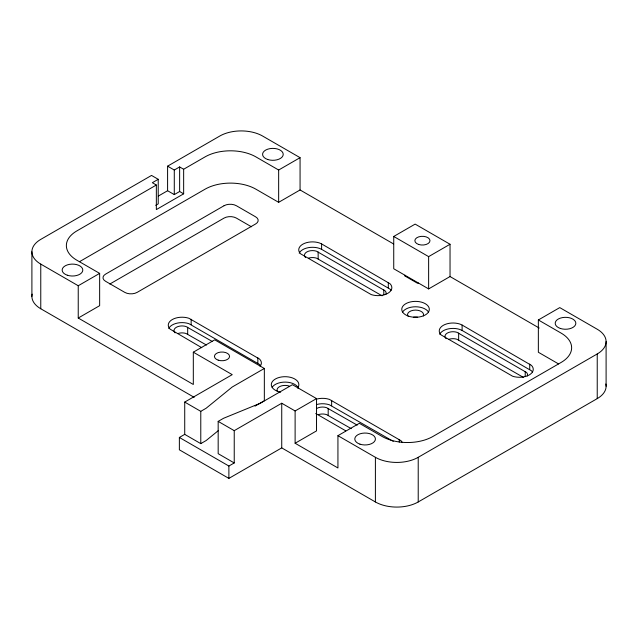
<?xml version="1.0" encoding="UTF-8"?>
<svg xmlns="http://www.w3.org/2000/svg" width="638" height="638" viewBox="0 0 638 638"><rect width="100%" height="100%" fill="white"/><g stroke="black" fill="none" stroke-linecap="round" stroke-linejoin="round"><path stroke-width="0.96" d="M404.931 275.225L404.636 275.831L417.459 283.232L418.504 283.065M218.411 430.546L206.13 440.547L200.779 443.633L184.725 434.366L179.366 437.453L179.366 449.814L228.882 478.396L281.733 447.884L375.399 501.962A30.281 17.481 0 0 0 418.217 501.962L597.232 398.614A30.281 17.481 0 0 0 605.845 383.972M158.296 196.097L167.595 190.73L167.595 166.167L219.783 136.038A30.281 17.481 0 0 1 262.601 136.038L300.067 157.666L300.067 189.964L393.67 244.003M155.704 205.324L158.224 203.865L158.224 179.302L152.338 182.699L156.35 185.02L156.35 209.583L183.648 193.824L183.648 169.253L205.061 156.892A35.951 20.759 0 0 1 255.91 156.892L278.654 170.027L300.067 157.666M167.595 166.167L174.286 170.027L179.637 166.941L183.648 169.253M156.35 185.02L76.895 230.892A35.951 20.759 0 0 0 76.895 260.248L99.648 273.383L99.648 305.674L78.235 318.035L78.235 285.744L40.768 264.108A30.281 17.481 0 0 1 40.768 239.386L151.533 175.434L158.224 179.302M167.595 190.73L174.286 194.598L179.637 191.504L183.648 193.824M79.479 261.692L205.061 189.191A35.951 20.759 0 0 1 255.91 189.191L278.654 202.326L300.067 189.964M78.235 285.744L99.648 273.383M109.824 284.038L224.058 218.084A8.709 5.024 0 0 1 236.371 218.084L251.452 226.785M78.235 318.035L193.314 384.475L193.314 352.184L214.719 339.823L264.339 368.469L264.339 400.76L255.041 406.127M450.037 276.549L428.632 288.91L393.734 268.757L393.734 236.467L415.147 224.105L450.037 244.258L450.037 276.549L539.19 328.02M393.734 236.467L428.632 256.62L450.037 244.258M184.725 434.366L184.725 402.076L232.224 374.65L193.314 352.184M264.339 368.469L232.224 387.011L206.13 408.248L200.779 411.343L184.725 402.076M295.115 410.96L281.733 403.232L234.234 430.658L234.234 462.949L218.172 453.682L218.172 421.383L223.523 418.297L260.328 403.232L292.435 384.69L316.528 398.598L316.528 430.889L295.115 443.25L295.115 410.96L316.528 398.598M179.366 437.453L228.882 466.035L234.234 462.949M295.115 443.25L337.933 467.973L337.933 435.674L359.346 423.313L382.09 436.448A35.951 20.759 0 0 0 432.939 436.448L561.105 362.456A35.951 20.759 0 0 0 561.105 333.1L538.352 319.965L538.352 352.256L558.577 363.931M538.352 319.965L559.765 307.604L597.232 329.24A30.281 17.481 0 0 1 597.232 353.954L597.232 398.614M337.933 435.674L375.399 457.31A30.281 17.481 0 0 0 418.217 457.31L597.232 353.954M321.608 243.923L319.399 242.95A13.773 7.951 0 0 0 302.771 244.21A13.773 7.951 0 0 0 300.586 253.812L371.188 294.573A13.773 7.951 0 0 0 387.816 293.313A13.773 7.951 0 0 0 390.001 283.711L321.608 243.923L321.608 249.338L390.001 289.118A13.773 7.951 0 0 1 391.022 290.378M321.608 249.338L319.399 248.357A13.773 7.951 0 0 0 299.206 253.182M385.846 294.301A8.047 4.649 0 0 0 385.049 290.776L316.536 251.22A8.047 4.649 0 0 0 306.822 251.954A8.047 4.649 0 0 0 305.538 257.569M382.098 295.809L316.536 258.175A8.047 4.649 0 0 0 308.489 258.175M462.111 325.045L459.894 324.064A13.773 7.951 0 0 0 443.274 325.332A13.773 7.951 0 0 0 441.081 334.926L512.601 376.221A13.773 7.951 0 0 0 529.229 374.953A13.773 7.951 0 0 0 531.414 365.359L462.111 325.045L462.111 330.452L531.414 370.766A13.773 7.951 0 0 1 532.435 372.018M462.111 330.452L459.894 329.471A13.773 7.951 0 0 0 439.71 334.304M527.259 375.941A8.047 4.649 0 0 0 526.454 372.417L457.031 332.334A8.047 4.649 0 0 0 447.318 333.076A8.047 4.649 0 0 0 446.042 338.682M523.511 377.449L457.031 339.288A8.047 4.649 0 0 0 448.985 339.288M260.097 366.371A13.773 7.951 0 0 0 259.538 359.034L188.928 318.274A13.773 7.951 0 0 0 172.308 319.534A13.773 7.951 0 0 0 170.115 329.136L201.744 347.686M260.559 365.702A13.773 7.951 0 0 0 259.538 364.442L188.928 323.681A13.773 7.951 0 0 0 168.743 328.506M212.414 341.537L186.065 326.544A8.047 4.649 0 0 0 176.359 327.278A8.047 4.649 0 0 0 175.075 332.884M206.441 345.038L186.065 333.499A8.047 4.649 0 0 0 178.018 333.499M402.323 442.597A13.773 7.951 0 0 0 400.951 440.683L329.431 399.388A13.773 7.951 0 0 0 316.448 399.141M393.263 441.352L329.431 404.795A13.773 7.951 0 0 0 316.448 404.556M357.2 425.131L326.568 407.658A8.047 4.649 0 0 0 316.855 408.4M351.227 428.632L326.568 414.612A8.047 4.649 0 0 0 318.522 414.612M315.738 413.504L345.692 430.794M32.155 294.118A30.281 17.481 0 0 0 40.768 308.76L194.167 397.33M218.172 421.383L234.234 430.658M606.1 341.593L606.1 386.253M529.723 364.083L529.723 369.49M525.218 371.483L525.218 376.452M458.65 333.052L458.65 340.006M428.632 256.62L428.632 288.91M418.217 457.31L418.217 501.962M399.252 439.407L399.252 442.11M388.311 282.435L388.311 287.842M383.805 289.843L383.805 294.804M375.399 457.31L375.399 501.962M331.64 400.369L331.64 405.776M328.187 408.376L328.187 415.33M318.147 251.938L318.147 258.884M281.733 403.232L281.733 447.884M278.654 170.027L278.654 202.326M257.848 357.759L257.848 363.166M228.882 466.035L228.882 478.396M200.779 411.343L200.779 443.633M191.145 319.247L191.145 324.654M187.684 327.262L187.684 334.208M179.637 166.941L179.637 191.504M174.286 170.027L174.286 194.598M40.768 264.108L40.768 308.76M31.9 251.747L31.9 296.407M280.656 392.171A13.773 7.951 0 0 1 272.203 381.819A13.773 7.951 0 0 1 290.442 377.321A13.773 7.951 0 0 1 297.563 388.008M277.307 391.254A8.047 4.649 0 0 1 280.178 386.365A8.047 4.649 0 0 1 289.102 386.03M407.77 315.93A8.047 4.649 0 0 1 415.545 310.084A8.047 4.649 0 0 1 423.313 315.93M413.464 317.198A8.047 4.649 0 0 1 417.627 317.198M402.602 312.014A13.773 7.951 0 0 1 415.545 306.774A13.773 7.951 0 0 1 428.489 312.014M272.139 387.33A13.773 7.951 0 0 1 285.68 382.106A13.773 7.951 0 0 1 298.385 387.992M224.058 205.723L105.533 274.157A8.709 5.024 0 0 0 105.533 281.262L124.801 292.387A8.709 5.024 0 0 0 137.114 292.387L255.639 223.954A8.709 5.024 0 0 0 255.639 216.848L236.371 205.723A8.709 5.024 0 0 0 224.058 205.723M418.64 244.458A7.568 4.37 0 0 0 429.988 240.67A7.568 4.37 0 0 0 418.64 236.889A7.568 4.37 0 0 0 418.64 244.458M218.22 360.167A7.568 4.37 0 0 0 229.568 356.387A7.568 4.37 0 0 0 218.22 352.599A7.568 4.37 0 0 0 218.22 360.167M67.317 275.225A10.328 5.965 0 0 0 82.804 270.057A10.328 5.965 0 0 0 67.317 264.898A10.328 5.965 0 0 0 67.317 275.225M267.737 159.508A10.328 5.965 0 0 0 283.224 154.348A10.328 5.965 0 0 0 267.737 149.18A10.328 5.965 0 0 0 267.737 159.508M560.355 328.45A10.328 5.965 0 0 0 575.843 323.291A10.328 5.965 0 0 0 560.355 318.123A10.328 5.965 0 0 0 560.355 328.45M359.936 444.16A10.328 5.965 0 0 0 375.423 439A10.328 5.965 0 0 0 359.936 433.84A10.328 5.965 0 0 0 359.936 444.16M408.655 316.209A13.773 7.951 0 0 0 429.318 309.318A13.773 7.951 0 0 0 408.655 302.436A13.773 7.951 0 0 0 408.655 316.209"/></g></svg>
